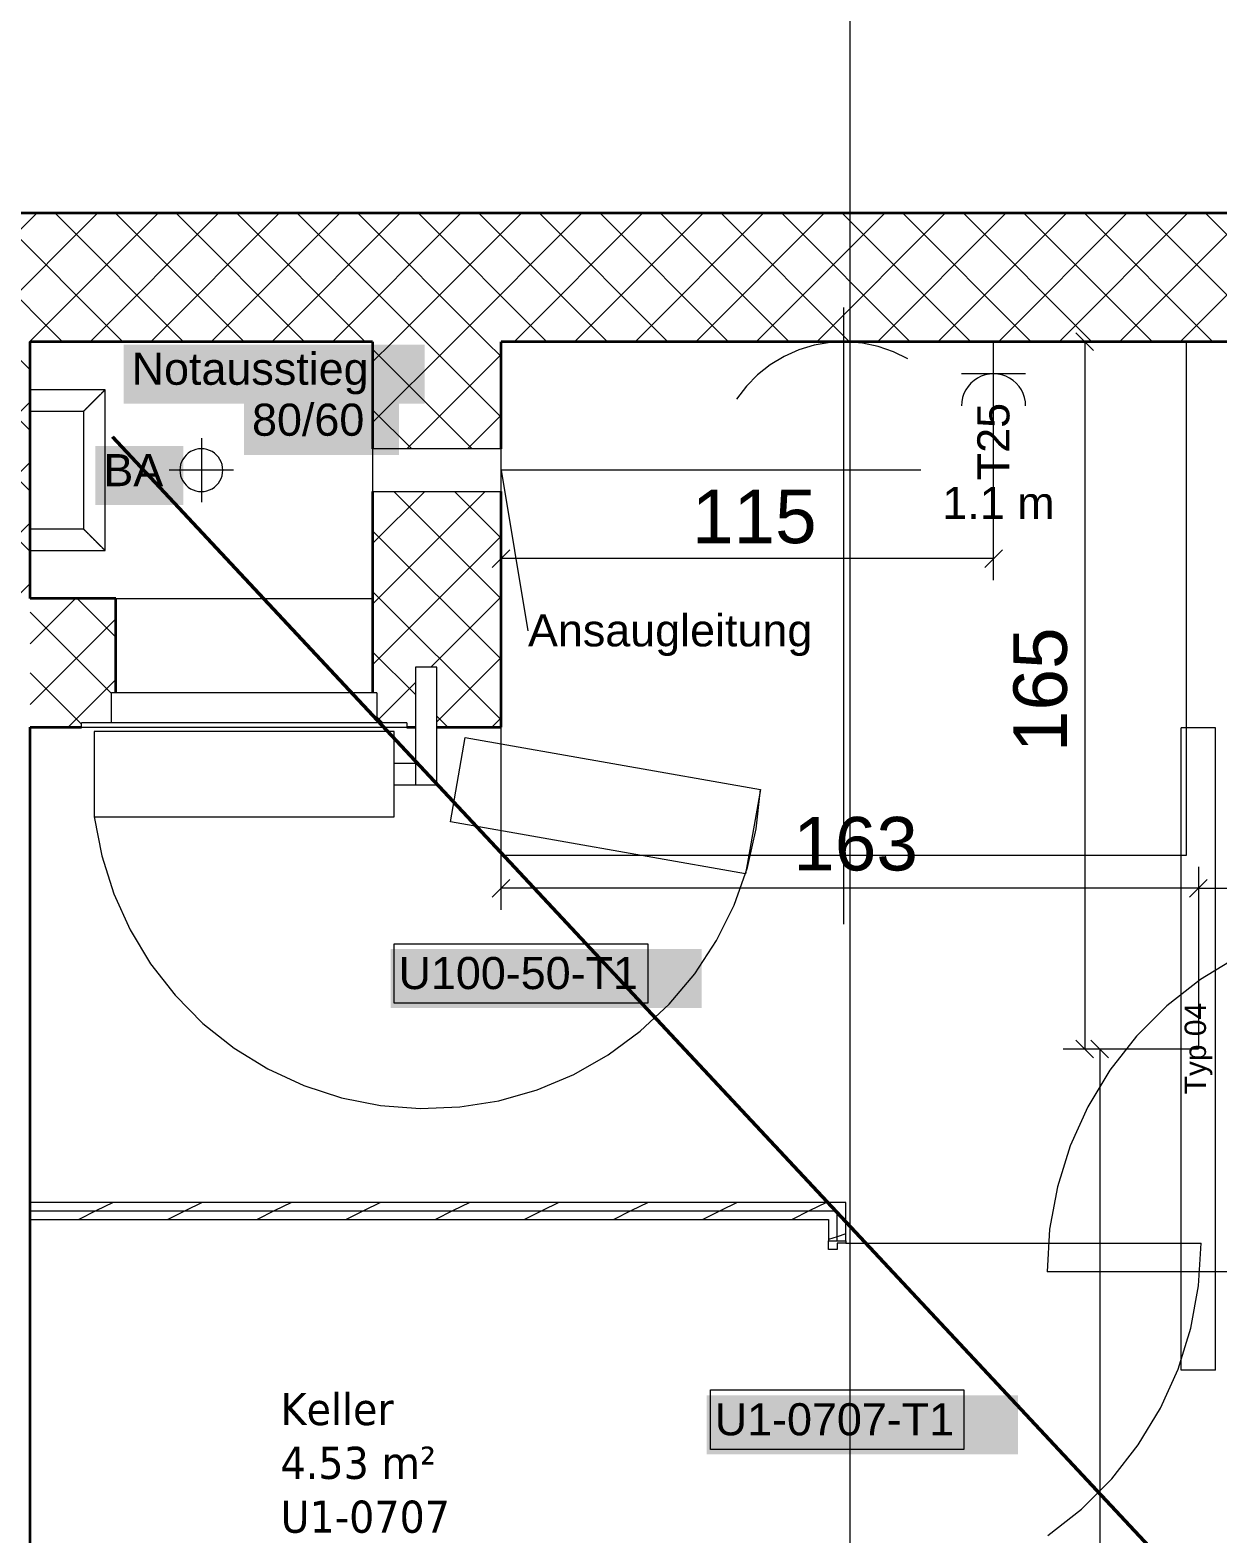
# Model space of a CAD drawing. Extents: x -1132 to 613, y -179 to 712.
# Drawn here: x -965.5 to -910, y 473.8 to 544 of the extents above; entities that cross this region are included whole.
import ezdxf
from ezdxf.lldxf.tags import DXFTag

# ---------------------------------------------------------------- set-up
doc = ezdxf.new("R2010")
doc.units = 0
doc.layers.get('0').update_dxf_attribs({"lineweight": 13})
for name, color, linetype, lineweight in [('A-____-NOTE-TEXT', 7, 'Continuous', 9), ('A-AREA-____-IDEN', 7, 'Continuous', 5), ('A-DETL-____-THIN', 7, 'Continuous', 9), ('A-DETL-GENF-HDLN', 7, '_Verdeckte Linien_', 9), ('A-DOOR-____-HDLN', 7, '_Verdeckte Linien_', 9), ('A-DOOR-____-IDEN', 7, 'Continuous', 5), ('A-DOOR-____-OTLN', 7, 'Continuous', 9), ('A-DOOR-FRAM-MCUT', 7, 'Continuous', 9), ('A-DOOR-FRAM-OTLN', 7, 'Continuous', 9), ('A-DOOR-OPNG-OTLN', 7, 'Continuous', 9), ('A-WALL-____-MCUT', 7, 'Continuous', 35), ('A-WALL-____-PATT', 7, 'Continuous', 35), ('A-WALL-FNSH-MCUT', 7, 'Continuous', 35), ('I-WALL-____-OTLN', 7, 'Continuous', 9), ('M-HVAC-DUCT-IDEN', 7, 'Continuous', 5), ('M-HVAC-DUCT-OTLN', 7, 'Continuous', 9), ('Q-SPCQ-____-HDLN', 7, '_Verdeckte Linien_', 9), ('S-GRID-____-OTLN', 7, 'Continuous', 5), ('Vertikale Erschließung', 7, 'Continuous', 9)]:
    doc.layers.add(name, color=color, linetype=linetype, lineweight=lineweight)
for name, color, linetype, lineweight, true_color in [('EL01_VVV_Mass', 7, 'Continuous', 13, 0xb2b200), ('EL01_WAN_Kraft', 1, 'Continuous', 13, 0xff0000), ('EL01_WAN_Leuchten', 7, 'Continuous', 13, 0x0080ff), ('EL01_WAN_Leuchtentyp', 7, 'Continuous', 13, 0x0099ff), ('X_Geometrie', 3, 'Continuous', 50, 0x00ff00)]:
    doc.layers.add(name, color=color, linetype=linetype, lineweight=lineweight, true_color=true_color)
doc.styles.get("Standard").update_dxf_attribs({"font": 'arial.ttf'})
tags = doc.linetypes.add('_Rasterlinie_', pattern=[0.375, 0.2, -0.05, 0.075, -0.05]).pattern_tags.tags
tags[10:11] = [DXFTag(74, 4), DXFTag(75, 0), DXFTag(340, '0'), DXFTag(46, 1.0), DXFTag(50, 0.0), DXFTag(44, 0.0), DXFTag(45, 0.0)]
tags[8:9] = [DXFTag(74, 4), DXFTag(75, 0), DXFTag(340, '0'), DXFTag(46, 1.0), DXFTag(50, 0.0), DXFTag(44, 0.0), DXFTag(45, 0.0)]
tags[6:7] = [DXFTag(74, 4), DXFTag(75, 0), DXFTag(340, '0'), DXFTag(46, 1.0), DXFTag(50, 0.0), DXFTag(44, 0.0), DXFTag(45, 0.0)]
tags[4:5] = [DXFTag(74, 4), DXFTag(75, 0), DXFTag(340, '0'), DXFTag(46, 1.0), DXFTag(50, 0.0), DXFTag(44, 0.0), DXFTag(45, 0.0)]
tags = doc.linetypes.add('_Strichpunkt - Fein_', pattern=[0.2, 0.1, -0.05, 0, -0.05]).pattern_tags.tags
tags[10:11] = [DXFTag(74, 4), DXFTag(75, 0), DXFTag(340, '0'), DXFTag(46, 1.0), DXFTag(50, 0.0), DXFTag(44, 0.0), DXFTag(45, 0.0)]
tags[8:9] = [DXFTag(74, 4), DXFTag(75, 0), DXFTag(340, '0'), DXFTag(46, 1.0), DXFTag(50, 0.0), DXFTag(44, 0.0), DXFTag(45, 0.0)]
tags[6:7] = [DXFTag(74, 4), DXFTag(75, 0), DXFTag(340, '0'), DXFTag(46, 1.0), DXFTag(50, 0.0), DXFTag(44, 0.0), DXFTag(45, 0.0)]
tags[4:5] = [DXFTag(74, 4), DXFTag(75, 0), DXFTag(340, '0'), DXFTag(46, 1.0), DXFTag(50, 0.0), DXFTag(44, 0.0), DXFTag(45, 0.0)]
tags = doc.linetypes.add('_Verdeckte Linien_', pattern=[0.15, 0.1, -0.05]).pattern_tags.tags
tags[6:7] = [DXFTag(74, 4), DXFTag(75, 0), DXFTag(340, '0'), DXFTag(46, 1.0), DXFTag(50, 0.0), DXFTag(44, 0.0), DXFTag(45, 0.0)]
tags[4:5] = [DXFTag(74, 4), DXFTag(75, 0), DXFTag(340, '0'), DXFTag(46, 1.0), DXFTag(50, 0.0), DXFTag(44, 0.0), DXFTag(45, 0.0)]

# ---------------------------------------------------------------- blocks, each defined once
blk = doc.blocks.new('Referenz-A0UNPDE96I', base_point=(-1115.886, -117.372))
at = {"layer": 'A-____-NOTE-TEXT', "color": 0, "linetype": 'Continuous', "lineweight": 5, "ltscale": 0.13}
for p, q in [((-957.515, 524.978), (-957.515, 521.978)), ((-958.308, 524.087), (-958.381, 523.978)), ((-958.222, 524.185), (-958.308, 524.087)), ((-958.123, 524.272), (-958.222, 524.185)), ((-958.015, 524.344), (-958.123, 524.272)), ((-957.897, 524.402), (-958.015, 524.344)), ((-957.773, 524.444), (-957.897, 524.402)), ((-957.645, 524.47), (-957.773, 524.444)), ((-957.515, 524.478), (-957.645, 524.47)), ((-957.384, 524.47), (-957.515, 524.478)), ((-957.256, 524.444), (-957.384, 524.47)), ((-957.132, 524.402), (-957.256, 524.444)), ((-957.015, 524.344), (-957.132, 524.402)), ((-956.906, 524.272), (-957.015, 524.344)), ((-956.808, 524.185), (-956.906, 524.272)), ((-956.721, 524.087), (-956.808, 524.185)), ((-956.649, 523.978), (-956.721, 524.087)), ((-956.015, 523.478), (-959.015, 523.478)), ((-958.506, 523.609), (-958.515, 523.478)), ((-958.515, 523.478), (-958.506, 523.348)), ((-958.481, 523.737), (-958.506, 523.609)), ((-958.506, 523.348), (-958.481, 523.219)), ((-958.439, 523.861), (-958.481, 523.737)), ((-958.381, 523.978), (-958.439, 523.861)), ((-956.591, 523.861), (-956.649, 523.978)), ((-956.549, 523.737), (-956.591, 523.861)), ((-956.523, 523.609), (-956.549, 523.737)), ((-956.549, 523.219), (-956.523, 523.348)), ((-956.515, 523.478), (-956.523, 523.609)), ((-956.523, 523.348), (-956.515, 523.478)), ((-958.481, 523.219), (-958.439, 523.096)), ((-958.439, 523.096), (-958.381, 522.978)), ((-958.381, 522.978), (-958.308, 522.869)), ((-958.308, 522.869), (-958.222, 522.771)), ((-958.222, 522.771), (-958.123, 522.685)), ((-958.123, 522.685), (-958.015, 522.612)), ((-958.015, 522.612), (-957.897, 522.554)), ((-957.132, 522.554), (-957.015, 522.612)), ((-957.015, 522.612), (-956.906, 522.685)), ((-956.906, 522.685), (-956.808, 522.771)), ((-956.808, 522.771), (-956.721, 522.869)), ((-956.721, 522.869), (-956.649, 522.978)), ((-956.649, 522.978), (-956.591, 523.096)), ((-956.591, 523.096), (-956.549, 523.219)), ((-957.897, 522.554), (-957.773, 522.512)), ((-957.773, 522.512), (-957.645, 522.487)), ((-957.645, 522.487), (-957.515, 522.478)), ((-957.515, 522.478), (-957.384, 522.487)), ((-957.384, 522.487), (-957.256, 522.512)), ((-957.256, 522.512), (-957.132, 522.554))]:
    blk.add_line(p, q, dxfattribs=at)
at = {"layer": 'A-____-NOTE-TEXT', "color": 7, "linetype": 'Continuous', "lineweight": 5, "ltscale": 0.13, "true_color": 0xffffff}
for points in [[(-961.144, 526.588), (-947.086, 526.588), (-961.144, 529.341)], [(-947.086, 526.588), (-961.144, 529.341), (-947.086, 529.341)], [(-955.522, 524.183), (-948.278, 524.183), (-955.522, 526.96)], [(-948.278, 524.183), (-955.522, 526.96), (-948.278, 526.96)], [(-962.466, 521.85), (-958.349, 521.85), (-962.466, 524.603)], [(-958.349, 521.85), (-962.466, 524.603), (-958.349, 524.603)]]:
    blk.add_solid(points, dxfattribs=at)
at = {"layer": 'A-DETL-____-THIN', "color": 0, "linetype": 'Continuous', "ltscale": 0.13}
for p, q in [((-948.515, 511.278), (-962.515, 511.278)), ((-962.515, 511.278), (-962.515, 507.278)), ((-948.515, 507.278), (-948.515, 511.278)), ((-962.515, 507.278), (-948.515, 507.278))]:
    blk.add_line(p, q, dxfattribs=at)
at = {"layer": 'A-DETL-GENF-HDLN', "color": 0, "linetype": '_Verdeckte Linien_', "ltscale": 0.13}
for p, q in [((-927.515, 531.078), (-927.515, 502.278)), ((-943.515, 505.478), (-943.515, 529.478)), ((-943.515, 529.478), (-932.515, 529.478)), ((-929.609, 529.101), (-930.297, 528.794)), ((-928.887, 529.319), (-929.609, 529.101)), ((-928.144, 529.445), (-928.887, 529.319)), ((-927.39, 529.477), (-928.144, 529.445)), ((-926.639, 529.414), (-927.39, 529.477)), ((-925.902, 529.257), (-926.639, 529.414)), ((-925.19, 529.01), (-925.902, 529.257)), ((-924.515, 528.674), (-925.19, 529.01)), ((-924.515, 529.478), (-911.515, 529.478)), ((-911.515, 529.478), (-911.515, 505.478)), ((-930.942, 528.403), (-931.532, 527.935)), ((-930.297, 528.794), (-930.942, 528.403)), ((-931.532, 527.935), (-932.059, 527.396)), ((-932.059, 527.396), (-932.515, 526.795)), ((-923.915, 523.478), (-943.515, 523.478)), ((-945.885, 507.048), (-945.19, 510.987)), ((-945.19, 510.987), (-931.403, 508.556)), ((-931.403, 508.556), (-932.097, 504.617)), ((-932.097, 504.617), (-945.885, 507.048)), ((-911.515, 505.478), (-943.515, 505.478))]:
    blk.add_line(p, q, dxfattribs=at)
at = {"layer": 'A-DOOR-____-HDLN', "color": 0, "linetype": '_Verdeckte Linien_', "ltscale": 0.13}
for p, q in [((-931.596, 506.72), (-931.401, 508.564)), ((-962.515, 507.278), (-962.168, 505.457)), ((-932.008, 504.913), (-931.596, 506.72)), ((-962.168, 505.457), (-961.609, 503.69)), ((-932.631, 503.166), (-932.008, 504.913)), ((-961.609, 503.69), (-960.844, 502.001)), ((-933.456, 501.506), (-932.631, 503.166)), ((-960.844, 502.001), (-959.885, 500.415)), ((-934.472, 499.956), (-933.456, 501.506)), ((-959.885, 500.415), (-958.744, 498.953)), ((-935.665, 498.536), (-934.472, 499.956)), ((-958.744, 498.953), (-957.439, 497.637)), ((-937.017, 497.268), (-935.665, 498.536)), ((-957.439, 497.637), (-955.987, 496.485)), ((-938.51, 496.169), (-937.017, 497.268)), ((-955.987, 496.485), (-954.408, 495.512)), ((-940.122, 495.254), (-938.51, 496.169)), ((-954.408, 495.512), (-952.726, 494.734)), ((-941.832, 494.537), (-940.122, 495.254)), ((-952.726, 494.734), (-950.963, 494.16)), ((-943.614, 494.027), (-941.832, 494.537)), ((-950.963, 494.16), (-949.145, 493.799)), ((-945.444, 493.732), (-943.614, 494.027)), ((-949.145, 493.799), (-947.296, 493.655)), ((-947.296, 493.655), (-945.444, 493.732))]:
    blk.add_line(p, q, dxfattribs=at)
at = {"layer": 'A-DOOR-____-IDEN', "color": 0, "linetype": 'Continuous', "ltscale": 0.13}
for p, q in [((-948.504, 501.357), (-936.664, 501.357)), ((-948.504, 498.577), (-948.504, 501.357)), ((-936.664, 501.357), (-936.664, 498.577)), ((-936.664, 498.577), (-948.504, 498.577)), ((-933.736, 480.515), (-921.896, 480.515)), ((-933.736, 477.735), (-933.736, 480.515)), ((-921.896, 480.515), (-921.896, 477.735)), ((-921.896, 477.735), (-933.736, 477.735))]:
    blk.add_line(p, q, dxfattribs=at)
at = {"layer": 'A-DOOR-____-IDEN', "color": 7, "linetype": 'Continuous', "ltscale": 0.13, "true_color": 0xffffff}
for points in [[(-948.679, 498.355), (-934.14, 498.355), (-948.679, 501.114)], [(-934.14, 498.355), (-948.679, 501.114), (-934.14, 501.114)], [(-933.911, 477.512), (-919.372, 477.512), (-933.911, 480.271)], [(-919.372, 477.512), (-933.911, 480.271), (-919.372, 480.271)]]:
    blk.add_solid(points, dxfattribs=at)
at = {"layer": 'A-DOOR-____-OTLN', "color": 0, "linetype": 'Continuous', "ltscale": 0.13}
for p, q in [((-946.518, 514.278), (-947.518, 514.278)), ((-947.518, 514.278), (-947.518, 508.778)), ((-946.518, 508.778), (-946.518, 514.278)), ((-947.518, 509.778), (-948.515, 509.778)), ((-948.515, 508.778), (-947.518, 508.778)), ((-947.518, 508.778), (-946.518, 508.778))]:
    blk.add_line(p, q, dxfattribs=at)
at = {"layer": 'A-DOOR-FRAM-MCUT', "color": 0, "linetype": 'Continuous', "ltscale": 0.13}
for p, q in [((-928.215, 487.478), (-927.415, 487.478)), ((-928.215, 487.078), (-928.215, 487.478)), ((-927.815, 487.078), (-928.215, 487.078)), ((-927.815, 487.378), (-927.815, 487.078)), ((-927.415, 487.378), (-927.815, 487.378)), ((-927.415, 487.478), (-927.415, 487.378))]:
    blk.add_line(p, q, dxfattribs=at)
at = {"layer": 'A-DOOR-FRAM-OTLN', "color": 0, "linetype": 'Continuous', "ltscale": 0.13}
for p, q in [((-961.715, 511.678), (-961.715, 513.078)), ((-949.315, 513.078), (-961.715, 513.078)), ((-949.315, 513.078), (-949.315, 511.678)), ((-963.115, 511.478), (-963.115, 511.678)), ((-947.915, 511.678), (-963.115, 511.678)), ((-963.115, 511.478), (-947.915, 511.478)), ((-947.915, 511.678), (-947.915, 511.478))]:
    blk.add_line(p, q, dxfattribs=at)
at = {"layer": 'A-DOOR-OPNG-OTLN', "color": 0, "linetype": 'Continuous', "ltscale": 0.13}
for p, q in [((-909.129, 500.727), (-910.845, 499.69)), ((-910.845, 499.69), (-912.422, 498.454)), ((-912.422, 498.454), (-913.84, 497.036)), ((-913.84, 497.036), (-915.076, 495.458)), ((-915.076, 495.458), (-916.113, 493.743)), ((-916.113, 493.743), (-916.936, 491.915)), ((-916.936, 491.915), (-917.532, 490.001)), ((-917.532, 490.001), (-917.894, 488.029)), ((-917.894, 488.029), (-918.015, 486.028)), ((-927.415, 487.378), (-910.815, 487.378)), ((-910.936, 485.377), (-910.815, 487.378)), ((-901.415, 486.028), (-918.015, 486.028)), ((-911.297, 483.406), (-910.936, 485.377)), ((-911.893, 481.492), (-911.297, 483.406)), ((-912.716, 479.664), (-911.893, 481.492)), ((-913.753, 477.948), (-912.716, 479.664)), ((-914.989, 476.37), (-913.753, 477.948)), ((-916.407, 474.953), (-914.989, 476.37)), ((-917.985, 473.717), (-916.407, 474.953))]:
    blk.add_line(p, q, dxfattribs=at)
at = {"layer": 'A-WALL-____-MCUT', "color": 0, "linetype": 'Continuous', "ltscale": 0.35}
for p, q in [((-846.415, 535.478), (-1107.612, 535.478)), ((-965.515, 517.478), (-965.515, 529.478)), ((-949.515, 529.478), (-965.515, 529.478)), ((-949.515, 529.478), (-949.515, 524.478)), ((-856.415, 529.478), (-943.515, 529.478)), ((-943.515, 524.478), (-943.515, 529.478)), ((-949.515, 522.478), (-949.515, 513.078)), ((-943.515, 511.478), (-943.515, 522.478)), ((-961.515, 517.478), (-965.515, 517.478)), ((-961.515, 513.078), (-961.515, 517.478)), ((-965.515, 436.078), (-965.515, 511.478)), ((-965.515, 511.478), (-963.115, 511.478)), ((-947.915, 511.478), (-947.518, 511.478)), ((-946.518, 511.478), (-943.515, 511.478))]:
    blk.add_line(p, q, dxfattribs=at)
at = {"layer": 'A-WALL-____-MCUT', "color": 0, "linetype": 'Continuous', "lineweight": 9, "ltscale": 0.13}
for p in [(-965.515, 488.878), (-927.815, 487.478)]:
    blk.add_line(p, (-927.815, 488.878), dxfattribs=at)
at = {"layer": 'A-WALL-____-PATT', "color": 0, "linetype": 'Continuous', "lineweight": 9, "ltscale": 0.13}
for p, q in [((-971.195, 529.478), (-965.195, 535.478)), ((-964.004, 529.478), (-970.004, 535.478)), ((-968.367, 529.478), (-962.367, 535.478)), ((-961.176, 529.478), (-967.176, 535.478)), ((-965.538, 529.478), (-959.538, 535.478)), ((-958.347, 529.478), (-964.347, 535.478)), ((-962.71, 529.478), (-956.71, 535.478)), ((-955.519, 529.478), (-961.519, 535.478)), ((-959.881, 529.478), (-953.881, 535.478)), ((-952.691, 529.478), (-958.691, 535.478)), ((-957.053, 529.478), (-951.053, 535.478)), ((-949.862, 529.478), (-955.862, 535.478)), ((-954.225, 529.478), (-948.225, 535.478)), ((-947.034, 529.478), (-953.034, 535.478)), ((-951.396, 529.478), (-945.396, 535.478)), ((-944.205, 529.478), (-950.205, 535.478)), ((-948.568, 529.478), (-942.568, 535.478)), ((-941.377, 529.478), (-947.377, 535.478)), ((-945.739, 529.478), (-939.739, 535.478)), ((-938.548, 529.478), (-944.548, 535.478)), ((-942.911, 529.478), (-936.911, 535.478)), ((-935.72, 529.478), (-941.72, 535.478)), ((-940.082, 529.478), (-934.082, 535.478)), ((-932.892, 529.478), (-938.892, 535.478)), ((-937.254, 529.478), (-931.254, 535.478)), ((-930.063, 529.478), (-936.063, 535.478)), ((-934.426, 529.478), (-928.426, 535.478)), ((-927.235, 529.478), (-933.235, 535.478)), ((-931.597, 529.478), (-925.597, 535.478)), ((-924.406, 529.478), (-930.406, 535.478)), ((-928.769, 529.478), (-922.769, 535.478)), ((-921.578, 529.478), (-927.578, 535.478)), ((-925.94, 529.478), (-919.94, 535.478)), ((-918.749, 529.478), (-924.749, 535.478)), ((-923.112, 529.478), (-917.112, 535.478)), ((-915.921, 529.478), (-921.921, 535.478)), ((-920.283, 529.478), (-914.283, 535.478)), ((-913.093, 529.478), (-919.093, 535.478)), ((-917.455, 529.478), (-911.455, 535.478)), ((-910.264, 529.478), (-916.264, 535.478)), ((-914.627, 529.478), (-908.627, 535.478)), ((-907.436, 529.478), (-913.436, 535.478)), ((-911.798, 529.478), (-905.798, 535.478)), ((-904.607, 529.478), (-910.607, 535.478)), ((-965.515, 525.332), (-969.661, 529.478)), ((-965.515, 528.16), (-966.833, 529.478)), ((-949.515, 528.531), (-948.568, 529.478)), ((-949.515, 525.703), (-945.739, 529.478)), ((-944.862, 524.478), (-949.515, 529.131)), ((-943.515, 525.959), (-947.034, 529.478)), ((-943.515, 528.788), (-944.205, 529.478)), ((-947.911, 524.478), (-943.515, 528.874)), ((-965.515, 522.503), (-970.515, 527.503)), ((-970.515, 521.673), (-965.515, 526.673)), ((-947.691, 524.478), (-949.515, 526.302)), ((-945.082, 524.478), (-943.515, 526.046)), ((-965.515, 519.675), (-970.515, 524.675)), ((-970.515, 518.845), (-965.515, 523.845)), ((-949.515, 520.046), (-947.082, 522.478)), ((-949.515, 517.218), (-944.254, 522.478)), ((-943.515, 517.474), (-948.519, 522.478)), ((-943.515, 520.302), (-945.691, 522.478)), ((-970.515, 516.017), (-965.515, 521.017)), ((-943.515, 514.645), (-949.515, 520.645)), ((-949.515, 514.389), (-943.515, 520.389)), ((-970.515, 513.188), (-965.515, 518.188)), ((-943.515, 511.817), (-949.515, 517.817)), ((-965.515, 515.36), (-963.396, 517.478)), ((-961.515, 515.675), (-963.318, 517.478)), ((-946.797, 514.278), (-943.515, 517.561)), ((-961.715, 513.046), (-965.515, 516.846)), ((-965.515, 512.531), (-961.515, 516.531)), ((-947.518, 512.992), (-949.515, 514.989)), ((-946.518, 511.729), (-943.515, 514.732)), ((-963.115, 511.618), (-965.515, 514.018)), ((-963.739, 511.478), (-961.515, 513.703)), ((-949.315, 511.761), (-947.518, 513.557)), ((-949.033, 511.678), (-949.315, 511.96)), ((-946.004, 511.478), (-946.518, 511.992)), ((-943.94, 511.478), (-943.515, 511.904)), ((-961.64, 489.278), (-962.44, 488.878)), ((-957.475, 489.278), (-958.275, 488.878)), ((-953.31, 489.278), (-954.11, 488.878)), ((-949.145, 489.278), (-949.945, 488.878)), ((-944.98, 489.278), (-945.78, 488.878)), ((-940.815, 489.278), (-941.615, 488.878)), ((-936.65, 489.278), (-937.45, 488.878)), ((-932.486, 489.278), (-933.286, 488.878)), ((-928.321, 489.278), (-929.121, 488.878)), ((-962.44, 488.878), (-963.24, 488.478)), ((-958.275, 488.878), (-959.075, 488.478)), ((-954.11, 488.878), (-954.91, 488.478)), ((-949.945, 488.878), (-950.745, 488.478)), ((-945.78, 488.878), (-946.58, 488.478)), ((-941.615, 488.878), (-942.415, 488.478)), ((-937.45, 488.878), (-938.25, 488.478)), ((-933.286, 488.878), (-934.086, 488.478)), ((-929.121, 488.878), (-929.921, 488.478)), ((-927.815, 487.672), (-928.215, 487.538)), ((-927.415, 487.805), (-927.815, 487.672))]:
    blk.add_line(p, q, dxfattribs=at)
at = {"layer": 'A-WALL-FNSH-MCUT', "color": 0, "linetype": 'Continuous', "lineweight": 9, "ltscale": 0.13}
for p, q in [((-927.415, 489.278), (-965.515, 489.278)), ((-927.415, 487.478), (-927.415, 489.278)), ((-965.515, 488.478), (-928.215, 488.478)), ((-928.215, 488.478), (-928.215, 487.478)), ((-928.215, 487.478), (-927.415, 487.478))]:
    blk.add_line(p, q, dxfattribs=at)
at = {"layer": 'I-WALL-____-OTLN', "color": 0, "linetype": 'Continuous', "ltscale": 0.13}
blk.add_line((-961.515, 517.478), (-949.515, 517.478), dxfattribs=at)
at = {"layer": 'M-HVAC-DUCT-IDEN', "color": 0, "linetype": 'Continuous', "ltscale": 0.13}
blk.add_line((-943.515, 523.478), (-942.258, 515.975), dxfattribs=at)
at = {"layer": 'M-HVAC-DUCT-OTLN', "color": 0, "linetype": '_Strichpunkt - Fein_', "ltscale": 0.13}
for p, q in [((-943.515, 524.478), (-949.515, 524.478)), ((-949.515, 524.478), (-949.515, 522.478)), ((-943.515, 522.478), (-943.515, 524.478)), ((-949.515, 522.478), (-943.515, 522.478))]:
    blk.add_line(p, q, dxfattribs=at)
at = {"layer": 'Q-SPCQ-____-HDLN', "color": 0, "linetype": '_Verdeckte Linien_', "ltscale": 0.13}
blk.add_line((-927.515, 529.478), (-927.515, 505.478), dxfattribs=at)
at = {"layer": 'S-GRID-____-OTLN', "color": 0, "linetype": '_Rasterlinie_', "ltscale": 0.13}
blk.add_line((-927.215, -113.603), (-927.215, 631.478), dxfattribs=at)
at = {"layer": 'Vertikale Erschließung', "color": 0, "linetype": 'Continuous', "ltscale": 0.13}
for p, q in [((-962.015, 527.228), (-965.515, 527.228)), ((-962.422, 526.82), (-962.417, 526.826)), ((-962.417, 526.826), (-962.412, 526.831)), ((-962.412, 526.831), (-962.406, 526.836)), ((-962.406, 526.836), (-962.401, 526.842)), ((-962.401, 526.842), (-962.396, 526.847)), ((-962.396, 526.847), (-962.39, 526.852)), ((-962.39, 526.852), (-962.385, 526.858)), ((-962.385, 526.858), (-962.38, 526.863)), ((-962.38, 526.863), (-962.375, 526.868)), ((-962.375, 526.868), (-962.37, 526.873)), ((-962.37, 526.873), (-962.364, 526.879)), ((-962.364, 526.879), (-962.359, 526.884)), ((-962.359, 526.884), (-962.354, 526.889)), ((-962.354, 526.889), (-962.349, 526.894)), ((-962.349, 526.894), (-962.344, 526.899)), ((-962.344, 526.899), (-962.339, 526.904)), ((-962.339, 526.904), (-962.334, 526.909)), ((-962.334, 526.909), (-962.328, 526.915)), ((-962.328, 526.915), (-962.323, 526.92)), ((-962.323, 526.92), (-962.318, 526.925)), ((-962.318, 526.925), (-962.313, 526.93)), ((-962.313, 526.93), (-962.308, 526.935)), ((-962.308, 526.935), (-962.303, 526.94)), ((-962.303, 526.94), (-962.298, 526.944)), ((-962.298, 526.944), (-962.293, 526.949)), ((-962.293, 526.949), (-962.289, 526.954)), ((-962.289, 526.954), (-962.284, 526.959)), ((-962.284, 526.959), (-962.279, 526.964)), ((-962.279, 526.964), (-962.274, 526.969)), ((-962.274, 526.969), (-962.269, 526.974)), ((-962.269, 526.974), (-962.265, 526.978)), ((-962.265, 526.978), (-962.26, 526.983)), ((-962.26, 526.983), (-962.255, 526.988)), ((-962.255, 526.988), (-962.251, 526.992)), ((-962.251, 526.992), (-962.246, 526.997)), ((-962.246, 526.997), (-962.242, 527.001)), ((-962.242, 527.001), (-962.237, 527.006)), ((-962.237, 527.006), (-962.232, 527.011)), ((-962.232, 527.011), (-962.228, 527.015)), ((-962.228, 527.015), (-962.224, 527.019)), ((-962.224, 527.019), (-962.219, 527.024)), ((-962.219, 527.024), (-962.215, 527.028)), ((-962.215, 527.028), (-962.21, 527.033)), ((-962.21, 527.033), (-962.202, 527.041)), ((-962.202, 527.041), (-962.193, 527.05)), ((-962.193, 527.05), (-962.185, 527.058)), ((-962.185, 527.058), (-962.177, 527.066)), ((-962.177, 527.066), (-962.169, 527.074)), ((-962.169, 527.074), (-962.161, 527.082)), ((-962.161, 527.082), (-962.157, 527.086)), ((-962.157, 527.086), (-962.154, 527.089)), ((-962.154, 527.089), (-962.15, 527.093)), ((-962.15, 527.093), (-962.146, 527.097)), ((-962.146, 527.097), (-962.142, 527.101)), ((-962.142, 527.101), (-962.139, 527.104)), ((-962.139, 527.104), (-962.135, 527.108)), ((-962.135, 527.108), (-962.132, 527.111)), ((-962.132, 527.111), (-962.128, 527.115)), ((-962.128, 527.115), (-962.125, 527.118)), ((-962.125, 527.118), (-962.121, 527.122)), ((-962.121, 527.122), (-962.118, 527.125)), ((-962.118, 527.125), (-962.111, 527.131)), ((-962.111, 527.131), (-962.105, 527.138)), ((-962.105, 527.138), (-962.099, 527.144)), ((-962.099, 527.144), (-962.093, 527.15)), ((-962.093, 527.15), (-962.087, 527.156)), ((-962.087, 527.156), (-962.082, 527.161)), ((-962.082, 527.161), (-962.076, 527.167)), ((-962.076, 527.167), (-962.071, 527.172)), ((-962.071, 527.172), (-962.066, 527.177)), ((-962.066, 527.177), (-962.062, 527.181)), ((-962.062, 527.181), (-962.057, 527.186)), ((-962.057, 527.186), (-962.053, 527.19)), ((-962.053, 527.19), (-962.049, 527.194)), ((-962.049, 527.194), (-962.045, 527.198)), ((-962.045, 527.198), (-962.041, 527.202)), ((-962.041, 527.202), (-962.038, 527.205)), ((-962.038, 527.205), (-962.035, 527.208)), ((-962.035, 527.208), (-962.032, 527.211)), ((-962.032, 527.211), (-962.027, 527.216)), ((-962.027, 527.216), (-962.022, 527.221)), ((-962.022, 527.221), (-962.019, 527.224)), ((-962.019, 527.224), (-962.017, 527.226)), ((-962.017, 527.226), (-962.015, 527.228)), ((-962.015, 519.728), (-962.015, 527.228)), ((-962.015, 527.228), (-962.015, 527.228)), ((-965.515, 526.228), (-963.015, 526.228)), ((-963.015, 526.228), (-963.014, 526.229)), ((-963.015, 526.228), (-963.015, 520.728)), ((-963.014, 526.229), (-963.013, 526.23)), ((-963.013, 526.23), (-963.01, 526.233)), ((-963.01, 526.233), (-963.007, 526.236)), ((-963.007, 526.236), (-963.003, 526.24)), ((-963.003, 526.24), (-962.998, 526.245)), ((-962.998, 526.245), (-962.995, 526.248)), ((-962.995, 526.248), (-962.991, 526.251)), ((-962.991, 526.251), (-962.988, 526.255)), ((-962.988, 526.255), (-962.984, 526.258)), ((-962.984, 526.258), (-962.981, 526.262)), ((-962.981, 526.262), (-962.977, 526.266)), ((-962.977, 526.266), (-962.972, 526.271)), ((-962.972, 526.271), (-962.968, 526.275)), ((-962.968, 526.275), (-962.963, 526.28)), ((-962.963, 526.28), (-962.958, 526.285)), ((-962.958, 526.285), (-962.953, 526.29)), ((-962.953, 526.29), (-962.948, 526.295)), ((-962.948, 526.295), (-962.942, 526.301)), ((-962.942, 526.301), (-962.936, 526.307)), ((-962.936, 526.307), (-962.93, 526.313)), ((-962.93, 526.313), (-962.924, 526.319)), ((-962.924, 526.319), (-962.918, 526.325)), ((-962.918, 526.325), (-962.911, 526.332)), ((-962.911, 526.332), (-962.908, 526.335)), ((-962.908, 526.335), (-962.905, 526.338)), ((-962.905, 526.338), (-962.901, 526.342)), ((-962.901, 526.342), (-962.898, 526.345)), ((-962.898, 526.345), (-962.894, 526.349)), ((-962.894, 526.349), (-962.89, 526.352)), ((-962.89, 526.352), (-962.887, 526.356)), ((-962.887, 526.356), (-962.883, 526.36)), ((-962.883, 526.36), (-962.88, 526.363)), ((-962.88, 526.363), (-962.876, 526.367)), ((-962.876, 526.367), (-962.872, 526.371)), ((-962.872, 526.371), (-962.868, 526.375)), ((-962.868, 526.375), (-962.86, 526.383)), ((-962.86, 526.383), (-962.852, 526.39)), ((-962.852, 526.39), (-962.844, 526.399)), ((-962.844, 526.399), (-962.836, 526.407)), ((-962.836, 526.407), (-962.828, 526.415)), ((-962.828, 526.415), (-962.819, 526.424)), ((-962.819, 526.424), (-962.81, 526.433)), ((-962.81, 526.433), (-962.801, 526.441)), ((-962.801, 526.441), (-962.792, 526.45)), ((-962.792, 526.45), (-962.783, 526.46)), ((-962.783, 526.46), (-962.774, 526.469)), ((-962.774, 526.469), (-962.765, 526.478)), ((-962.765, 526.478), (-962.76, 526.483)), ((-962.76, 526.483), (-962.755, 526.488)), ((-962.755, 526.488), (-962.75, 526.493)), ((-962.75, 526.493), (-962.746, 526.497)), ((-962.746, 526.497), (-962.741, 526.502)), ((-962.741, 526.502), (-962.736, 526.507)), ((-962.736, 526.507), (-962.731, 526.512)), ((-962.731, 526.512), (-962.726, 526.517)), ((-962.726, 526.517), (-962.721, 526.522)), ((-962.721, 526.522), (-962.716, 526.527)), ((-962.716, 526.527), (-962.711, 526.532)), ((-962.711, 526.532), (-962.706, 526.537)), ((-962.706, 526.537), (-962.701, 526.542)), ((-962.701, 526.542), (-962.696, 526.547)), ((-962.696, 526.547), (-962.691, 526.552)), ((-962.691, 526.552), (-962.686, 526.557)), ((-962.686, 526.557), (-962.68, 526.562)), ((-962.68, 526.562), (-962.675, 526.568)), ((-962.675, 526.568), (-962.67, 526.573)), ((-962.67, 526.573), (-962.665, 526.578)), ((-962.665, 526.578), (-962.66, 526.583)), ((-962.66, 526.583), (-962.654, 526.588)), ((-962.654, 526.588), (-962.649, 526.594)), ((-962.649, 526.594), (-962.644, 526.599)), ((-962.644, 526.599), (-962.639, 526.604)), ((-962.639, 526.604), (-962.634, 526.609)), ((-962.634, 526.609), (-962.628, 526.615)), ((-962.628, 526.615), (-962.623, 526.62)), ((-962.623, 526.62), (-962.618, 526.625)), ((-962.618, 526.625), (-962.612, 526.631)), ((-962.612, 526.631), (-962.607, 526.636)), ((-962.607, 526.636), (-962.602, 526.641)), ((-962.602, 526.641), (-962.596, 526.647)), ((-962.596, 526.647), (-962.591, 526.652)), ((-962.591, 526.652), (-962.585, 526.658)), ((-962.585, 526.658), (-962.58, 526.663)), ((-962.58, 526.663), (-962.574, 526.668)), ((-962.574, 526.668), (-962.569, 526.674)), ((-962.569, 526.674), (-962.564, 526.679)), ((-962.564, 526.679), (-962.558, 526.685)), ((-962.558, 526.685), (-962.553, 526.69)), ((-962.553, 526.69), (-962.547, 526.696)), ((-962.547, 526.696), (-962.542, 526.701)), ((-962.542, 526.701), (-962.536, 526.706)), ((-962.536, 526.706), (-962.531, 526.712)), ((-962.531, 526.712), (-962.525, 526.717)), ((-962.525, 526.717), (-962.52, 526.723)), ((-962.52, 526.723), (-962.515, 526.728)), ((-962.515, 526.728), (-962.509, 526.734)), ((-962.509, 526.734), (-962.504, 526.739)), ((-962.504, 526.739), (-962.498, 526.745)), ((-962.498, 526.745), (-962.493, 526.75)), ((-962.493, 526.75), (-962.488, 526.756)), ((-962.488, 526.756), (-962.482, 526.761)), ((-962.482, 526.761), (-962.477, 526.766)), ((-962.477, 526.766), (-962.471, 526.772)), ((-962.471, 526.772), (-962.466, 526.777)), ((-962.466, 526.777), (-962.46, 526.783)), ((-962.46, 526.783), (-962.455, 526.788)), ((-962.455, 526.788), (-962.449, 526.794)), ((-962.449, 526.794), (-962.444, 526.799)), ((-962.444, 526.799), (-962.439, 526.804)), ((-962.439, 526.804), (-962.433, 526.81)), ((-962.433, 526.81), (-962.428, 526.815)), ((-962.428, 526.815), (-962.422, 526.82)), ((-963.015, 520.728), (-965.515, 520.728)), ((-963.015, 520.728), (-963.014, 520.728)), ((-963.014, 520.728), (-963.013, 520.726)), ((-963.013, 520.726), (-963.01, 520.724)), ((-963.01, 520.724), (-963.007, 520.721)), ((-963.007, 520.721), (-963.003, 520.716)), ((-963.003, 520.716), (-962.998, 520.711)), ((-962.998, 520.711), (-962.995, 520.708)), ((-962.995, 520.708), (-962.992, 520.705)), ((-962.992, 520.705), (-962.988, 520.702)), ((-962.988, 520.702), (-962.984, 520.698)), ((-962.984, 520.698), (-962.981, 520.694)), ((-962.981, 520.694), (-962.977, 520.69)), ((-962.977, 520.69), (-962.972, 520.686)), ((-962.972, 520.686), (-962.968, 520.681)), ((-962.968, 520.681), (-962.963, 520.677)), ((-962.963, 520.677), (-962.958, 520.672)), ((-962.958, 520.672), (-962.953, 520.667)), ((-962.953, 520.667), (-962.948, 520.661)), ((-962.948, 520.661), (-962.942, 520.656)), ((-962.942, 520.656), (-962.936, 520.65)), ((-962.936, 520.65), (-962.93, 520.644)), ((-962.93, 520.644), (-962.924, 520.638)), ((-962.924, 520.638), (-962.918, 520.631)), ((-962.918, 520.631), (-962.911, 520.625)), ((-962.911, 520.625), (-962.908, 520.622)), ((-962.908, 520.622), (-962.905, 520.618)), ((-962.905, 520.618), (-962.901, 520.615)), ((-962.901, 520.615), (-962.898, 520.611)), ((-962.898, 520.611), (-962.894, 520.608)), ((-962.894, 520.608), (-962.891, 520.604)), ((-962.891, 520.604), (-962.887, 520.6)), ((-962.887, 520.6), (-962.883, 520.597)), ((-962.883, 520.597), (-962.88, 520.593)), ((-962.88, 520.593), (-962.876, 520.589)), ((-962.876, 520.589), (-962.872, 520.586)), ((-962.872, 520.586), (-962.868, 520.582)), ((-962.868, 520.582), (-962.86, 520.574)), ((-962.86, 520.574), (-962.852, 520.566)), ((-962.852, 520.566), (-962.844, 520.558)), ((-962.844, 520.558), (-962.836, 520.55)), ((-962.836, 520.55), (-962.828, 520.541)), ((-962.828, 520.541), (-962.819, 520.533)), ((-962.819, 520.533), (-962.81, 520.524)), ((-962.81, 520.524), (-962.801, 520.515)), ((-962.801, 520.515), (-962.792, 520.506)), ((-962.792, 520.506), (-962.783, 520.497)), ((-962.783, 520.497), (-962.774, 520.488)), ((-962.774, 520.488), (-962.765, 520.478)), ((-962.765, 520.478), (-962.76, 520.474)), ((-962.76, 520.474), (-962.755, 520.469)), ((-962.755, 520.469), (-962.75, 520.464)), ((-962.75, 520.464), (-962.746, 520.459)), ((-962.746, 520.459), (-962.741, 520.454)), ((-962.741, 520.454), (-962.736, 520.45)), ((-962.736, 520.45), (-962.731, 520.445)), ((-962.731, 520.445), (-962.726, 520.44)), ((-962.726, 520.44), (-962.721, 520.435)), ((-962.721, 520.435), (-962.716, 520.43)), ((-962.716, 520.43), (-962.711, 520.425)), ((-962.711, 520.425), (-962.706, 520.42)), ((-962.706, 520.42), (-962.701, 520.414)), ((-962.701, 520.414), (-962.696, 520.409)), ((-962.696, 520.409), (-962.691, 520.404)), ((-962.691, 520.404), (-962.686, 520.399)), ((-962.686, 520.399), (-962.681, 520.394)), ((-962.681, 520.394), (-962.675, 520.389)), ((-962.675, 520.389), (-962.67, 520.384)), ((-962.67, 520.384), (-962.665, 520.378)), ((-962.665, 520.378), (-962.66, 520.373)), ((-962.66, 520.373), (-962.655, 520.368)), ((-962.655, 520.368), (-962.649, 520.363)), ((-962.649, 520.363), (-962.644, 520.358)), ((-962.644, 520.358), (-962.639, 520.352)), ((-962.639, 520.352), (-962.633, 520.347)), ((-962.633, 520.347), (-962.628, 520.342)), ((-962.628, 520.342), (-962.623, 520.337)), ((-962.623, 520.337), (-962.618, 520.331)), ((-962.618, 520.331), (-962.612, 520.326)), ((-962.612, 520.326), (-962.607, 520.321)), ((-962.607, 520.321), (-962.601, 520.315)), ((-962.601, 520.315), (-962.596, 520.31)), ((-962.596, 520.31), (-962.591, 520.304)), ((-962.591, 520.304), (-962.585, 520.299)), ((-962.585, 520.299), (-962.58, 520.294)), ((-962.58, 520.294), (-962.575, 520.288)), ((-962.575, 520.288), (-962.569, 520.283)), ((-962.569, 520.283), (-962.564, 520.277)), ((-962.564, 520.277), (-962.558, 520.272)), ((-962.558, 520.272), (-962.553, 520.266)), ((-962.553, 520.266), (-962.547, 520.261)), ((-962.547, 520.261), (-962.542, 520.255)), ((-962.542, 520.255), (-962.536, 520.25)), ((-962.536, 520.25), (-962.531, 520.245)), ((-962.531, 520.245), (-962.526, 520.239)), ((-962.526, 520.239), (-962.52, 520.234)), ((-962.52, 520.234), (-962.515, 520.228)), ((-962.515, 520.228), (-962.509, 520.223)), ((-962.509, 520.223), (-962.504, 520.217)), ((-962.504, 520.217), (-962.498, 520.212)), ((-962.498, 520.212), (-962.493, 520.207)), ((-962.493, 520.207), (-962.487, 520.201)), ((-962.487, 520.201), (-962.482, 520.196)), ((-962.482, 520.196), (-962.477, 520.19)), ((-962.477, 520.19), (-962.471, 520.185)), ((-962.471, 520.185), (-962.466, 520.179)), ((-962.466, 520.179), (-962.46, 520.174)), ((-962.46, 520.174), (-962.455, 520.168)), ((-962.455, 520.168), (-962.449, 520.163)), ((-962.449, 520.163), (-962.444, 520.158)), ((-962.444, 520.158), (-962.439, 520.152)), ((-962.439, 520.152), (-962.433, 520.147)), ((-962.433, 520.147), (-962.428, 520.141)), ((-962.428, 520.141), (-962.422, 520.136)), ((-962.422, 520.136), (-962.417, 520.131)), ((-962.417, 520.131), (-962.412, 520.125)), ((-962.412, 520.125), (-962.406, 520.12)), ((-962.406, 520.12), (-962.401, 520.115)), ((-962.401, 520.115), (-962.396, 520.109)), ((-962.396, 520.109), (-962.391, 520.104)), ((-962.391, 520.104), (-962.385, 520.099)), ((-962.385, 520.099), (-962.38, 520.094)), ((-962.38, 520.094), (-962.375, 520.088)), ((-962.375, 520.088), (-962.37, 520.083)), ((-962.37, 520.083), (-962.364, 520.078)), ((-962.364, 520.078), (-962.359, 520.073)), ((-962.359, 520.073), (-962.354, 520.068)), ((-962.354, 520.068), (-962.349, 520.063)), ((-962.349, 520.063), (-962.344, 520.057)), ((-962.344, 520.057), (-962.339, 520.052)), ((-962.339, 520.052), (-962.333, 520.047)), ((-962.333, 520.047), (-962.328, 520.042)), ((-962.328, 520.042), (-962.323, 520.037)), ((-962.323, 520.037), (-962.318, 520.032)), ((-962.318, 520.032), (-962.313, 520.027)), ((-962.313, 520.027), (-962.308, 520.022)), ((-962.308, 520.022), (-962.303, 520.017)), ((-962.303, 520.017), (-962.298, 520.012)), ((-962.298, 520.012), (-962.294, 520.007)), ((-962.294, 520.007), (-962.289, 520.002)), ((-962.289, 520.002), (-962.284, 519.997)), ((-962.284, 519.997), (-962.279, 519.992)), ((-962.279, 519.992), (-962.274, 519.988)), ((-962.274, 519.988), (-962.269, 519.983)), ((-962.269, 519.983), (-962.265, 519.978)), ((-962.265, 519.978), (-962.26, 519.974)), ((-962.26, 519.974), (-962.255, 519.969)), ((-962.255, 519.969), (-962.251, 519.964)), ((-962.251, 519.964), (-962.246, 519.96)), ((-962.246, 519.96), (-962.241, 519.955)), ((-962.241, 519.955), (-962.237, 519.951)), ((-962.237, 519.951), (-962.232, 519.946)), ((-962.232, 519.946), (-962.228, 519.942)), ((-962.228, 519.942), (-962.223, 519.937)), ((-962.223, 519.937), (-962.219, 519.933)), ((-962.219, 519.933), (-962.215, 519.928)), ((-962.215, 519.928), (-962.21, 519.924)), ((-962.21, 519.924), (-962.202, 519.915)), ((-962.202, 519.915), (-962.193, 519.907)), ((-962.193, 519.907), (-962.185, 519.899)), ((-962.185, 519.899), (-962.177, 519.89)), ((-962.177, 519.89), (-962.169, 519.882)), ((-962.169, 519.882), (-962.161, 519.875)), ((-962.161, 519.875), (-962.157, 519.871)), ((-962.157, 519.871), (-962.153, 519.867)), ((-962.153, 519.867), (-962.15, 519.863)), ((-962.15, 519.863), (-962.146, 519.86)), ((-962.146, 519.86), (-962.142, 519.856)), ((-962.142, 519.856), (-962.139, 519.852)), ((-962.139, 519.852), (-962.135, 519.849)), ((-962.135, 519.849), (-962.132, 519.845)), ((-962.132, 519.845), (-962.128, 519.842)), ((-962.128, 519.842), (-962.125, 519.838)), ((-962.125, 519.838), (-962.121, 519.835)), ((-962.121, 519.835), (-962.118, 519.832)), ((-962.118, 519.832), (-962.111, 519.825)), ((-962.111, 519.825), (-962.105, 519.819)), ((-962.105, 519.819), (-962.099, 519.813)), ((-962.099, 519.813), (-962.093, 519.807)), ((-962.093, 519.807), (-962.087, 519.801)), ((-965.515, 519.728), (-962.015, 519.728)), ((-962.087, 519.801), (-962.082, 519.795)), ((-962.082, 519.795), (-962.076, 519.79)), ((-962.076, 519.79), (-962.071, 519.785)), ((-962.071, 519.785), (-962.066, 519.78)), ((-962.066, 519.78), (-962.061, 519.775)), ((-962.061, 519.775), (-962.057, 519.771)), ((-962.057, 519.771), (-962.053, 519.766)), ((-962.053, 519.766), (-962.049, 519.762)), ((-962.049, 519.762), (-962.045, 519.758)), ((-962.045, 519.758), (-962.041, 519.755)), ((-962.041, 519.755), (-962.038, 519.751)), ((-962.038, 519.751), (-962.035, 519.748)), ((-962.035, 519.748), (-962.032, 519.745)), ((-962.032, 519.745), (-962.027, 519.74)), ((-962.027, 519.74), (-962.022, 519.736)), ((-962.022, 519.736), (-962.019, 519.733)), ((-962.019, 519.733), (-962.017, 519.73)), ((-962.017, 519.73), (-962.015, 519.729)), ((-962.015, 519.729), (-962.015, 519.728))]:
    blk.add_line(p, q, dxfattribs=at)
at = {"layer": 'X_Geometrie', "color": 0, "linetype": 'Continuous', "ltscale": 0.5}
blk.add_line((-961.67, 525.041), (-860.474, 416.736), dxfattribs=at)
at = {"layer": 'A-____-NOTE-TEXT', "color": 0, "linetype": 'Continuous', "lineweight": 5, "ltscale": 0.13, "char_height": 1.5, "attachment_point": 1}
for s, insert in [('{\\fArial;Notausstieg}', (-960.769, 528.966)), ('{\\fArial;80/60}', (-955.147, 526.585)), ('{\\fArial;BA}', (-962.091, 524.228))]:
    blk.add_mtext(s, dxfattribs=dict(at, insert=insert))
at = {"layer": 'A-AREA-____-IDEN', "color": 0, "linetype": 'Continuous', "ltscale": 0.13, "char_height": 1.5, "attachment_point": 1}
for s, insert in [('{\\W0.9;\\fVerdana;Keller}', (-953.815, 480.374)), ('{\\W0.9;\\fVerdana;4.53 m²}', (-953.815, 477.861)), ('{\\W0.9;\\fVerdana;U1-0707}', (-953.815, 475.347))]:
    blk.add_mtext(s, dxfattribs=dict(at, insert=insert))
at = {"layer": 'A-DOOR-____-IDEN', "color": 0, "linetype": 'Continuous', "ltscale": 0.13, "char_height": 1.5, "attachment_point": 1}
for s, insert in [('{\\fArial;U100-50-T1}', (-948.304, 500.739)), ('{\\fArial;U1-0707-T1}', (-933.536, 479.896))]:
    blk.add_mtext(s, dxfattribs=dict(at, insert=insert))
at = {"layer": 'M-HVAC-DUCT-IDEN', "color": 0, "linetype": 'Continuous', "ltscale": 0.13, "insert": (-942.258, 516.747), "char_height": 1.5, "attachment_point": 1}
blk.add_mtext('{\\fArial;Ansaugleitung}', dxfattribs=at)
blk = doc.blocks.new('Maß-A0UNPE3L6I', base_point=(-918.888, 426.652))
at = {"color": 0, "lineweight": -2}
for p, q in [((-915.141, 496.027), (-915.968, 496.855)), ((-916.554, 496.441), (-910.945, 496.441)), ((-915.554, 496.441), (-915.554, 427.066)), ((-915.141, 426.652), (-915.968, 427.48)), ((-916.554, 427.066), (-904.792, 427.066))]:
    blk.add_line(p, q, dxfattribs=at)
at = {"color": 0, "lineweight": -2, "insert": (-918.888, 458.995), "char_height": 2.5, "attachment_point": 1, "rotation": 90}
blk.add_mtext('{\\fArial;347}', dxfattribs=at)
blk = doc.blocks.new('Maß-A0UNPEQF6I', base_point=(-943.926, 518.347))
at = {"color": 0, "lineweight": -2}
for p, q in [((-943.513, 518.347), (-943.513, 529.478)), ((-920.513, 518.347), (-920.513, 528.728)), ((-943.926, 518.933), (-943.099, 519.761)), ((-920.513, 519.347), (-943.513, 519.347)), ((-920.926, 518.933), (-920.099, 519.761))]:
    blk.add_line(p, q, dxfattribs=at)
at = {"color": 0, "lineweight": -2, "insert": (-934.602, 522.567), "char_height": 2.5, "attachment_point": 1}
blk.add_mtext('{\\fArial;115}', dxfattribs=at)
blk = doc.blocks.new('Steckdose T25_ UP-A0UNPF056I', base_point=(-922.013, 523.008))
at = {"color": 0, "lineweight": -2}
for p, q in [((-920.513, 527.978), (-920.513, 529.478)), ((-919.013, 527.978), (-922.013, 527.978)), ((-921.573, 527.539), (-921.703, 527.391)), ((-921.426, 527.668), (-921.573, 527.539)), ((-921.263, 527.777), (-921.426, 527.668)), ((-921.087, 527.864), (-921.263, 527.777)), ((-920.901, 527.927), (-921.087, 527.864)), ((-920.708, 527.965), (-920.901, 527.927)), ((-920.513, 527.978), (-920.708, 527.965)), ((-920.317, 527.965), (-920.513, 527.978)), ((-920.124, 527.927), (-920.317, 527.965)), ((-919.939, 527.864), (-920.124, 527.927)), ((-919.763, 527.777), (-919.939, 527.864)), ((-919.6, 527.668), (-919.763, 527.777)), ((-919.452, 527.539), (-919.6, 527.668)), ((-919.323, 527.391), (-919.452, 527.539)), ((-921.962, 526.866), (-922, 526.674)), ((-921.898, 527.052), (-921.962, 526.866)), ((-921.812, 527.228), (-921.898, 527.052)), ((-921.703, 527.391), (-921.812, 527.228)), ((-919.214, 527.228), (-919.323, 527.391)), ((-919.127, 527.052), (-919.214, 527.228)), ((-919.064, 526.866), (-919.127, 527.052)), ((-919.025, 526.674), (-919.064, 526.866)), ((-922, 526.674), (-922.013, 526.478)), ((-919.013, 526.478), (-919.025, 526.674))]:
    blk.add_line(p, q, dxfattribs=at)
at = {"color": 0, "lineweight": -2, "insert": (-921.272, 523.008), "char_height": 1.5, "attachment_point": 1, "rotation": 90}
blk.add_mtext('{\\fArial;T25}', dxfattribs=at)
blk = doc.blocks.new('Absolute Höhe-A0UNPF076I', base_point=(-922.904, 521.199))
at = {"color": 0, "lineweight": -2, "insert": (-922.904, 522.699), "char_height": 1.5, "attachment_point": 1}
blk.add_mtext('{\\fArial;1.1 m}', dxfattribs=at)
blk = doc.blocks.new('Maß-A0UNPF0L6I', base_point=(-943.513, 496.027))
at = {"color": 0, "lineweight": -2}
for p, q in [((-915.841, 529.065), (-916.668, 529.892)), ((-915.254, 529.478), (-943.513, 529.478)), ((-916.254, 529.478), (-916.254, 496.441)), ((-915.841, 496.027), (-916.668, 496.855)), ((-917.254, 496.441), (-910.945, 496.441))]:
    blk.add_line(p, q, dxfattribs=at)
at = {"color": 0, "lineweight": -2, "insert": (-919.588, 510.308), "char_height": 2.5, "attachment_point": 1, "rotation": 90}
blk.add_mtext('{\\fArial;165}', dxfattribs=at)
blk = doc.blocks.new('Maß-A0UNPF7B6I', base_point=(-943.926, 496.441))
at = {"color": 0, "lineweight": -2}
for p, q in [((-943.513, 502.947), (-943.513, 529.478)), ((-943.926, 503.533), (-943.099, 504.361)), ((-911.358, 503.533), (-910.531, 504.361)), ((-910.945, 504.947), (-910.945, 496.441)), ((-910.945, 503.947), (-943.513, 503.947))]:
    blk.add_line(p, q, dxfattribs=at)
at = {"color": 0, "lineweight": -2, "insert": (-929.87, 507.28), "char_height": 2.5, "attachment_point": 1}
blk.add_mtext('{\\fArial;163}', dxfattribs=at)
blk = doc.blocks.new('Maß-A0UNPFSF6I', base_point=(-911.358, 496.441))
at = {"color": 0, "lineweight": -2}
for p, q in [((-856.413, 502.947), (-856.413, 529.478)), ((-910.531, 504.361), (-911.358, 503.533)), ((-910.945, 504.947), (-910.945, 496.441)), ((-855.999, 504.361), (-856.826, 503.533)), ((-910.945, 503.947), (-856.413, 503.947))]:
    blk.add_line(p, q, dxfattribs=at)
at = {"color": 0, "lineweight": -2, "insert": (-886.463, 507.28), "char_height": 2.5, "attachment_point": 1}
blk.add_mtext('{\\fArial;273}', dxfattribs=at)
blk = doc.blocks.new('LED-Langfeldleuchte 37W-A0UNPFTV6I', base_point=(-911.745, 481.441))
at = {"color": 0, "lineweight": -2}
for p, q in [((-911.745, 481.441), (-911.745, 511.441)), ((-910.145, 511.441), (-911.745, 511.441)), ((-910.145, 481.441), (-910.145, 511.441)), ((-910.145, 481.441), (-911.745, 481.441))]:
    blk.add_line(p, q, dxfattribs=at)
blk = doc.blocks.new('Bemerkung 1-A0UNPFTX6I', base_point=(-911.59, 494.324))
at = {"color": 0, "lineweight": -2, "insert": (-911.59, 494.324), "char_height": 1, "attachment_point": 1, "rotation": 90}
blk.add_mtext('{\\fArial;Typ 04}', dxfattribs=at)

msp = doc.modelspace()

# ---------------------------------------------------------------- block references
at = {"color": 9, "lineweight": 25, "ltscale": 0.25, "true_color": 0xc0c0c0}
msp.add_blockref('Referenz-A0UNPDE96I', (-1115.886, -117.372), dxfattribs=at)
at = {"layer": 'EL01_VVV_Mass', "linetype": 'Continuous', "ltscale": 0.13}
for name, p in [('Maß-A0UNPF0L6I', (-943.513, 496.027)), ('Maß-A0UNPEQF6I', (-943.926, 518.347)), ('Maß-A0UNPF7B6I', (-943.926, 496.441)), ('Maß-A0UNPFSF6I', (-911.358, 496.441)), ('Maß-A0UNPE3L6I', (-918.888, 426.652))]:
    msp.add_blockref(name, p, dxfattribs=at)
at = {"layer": 'EL01_WAN_Kraft', "color": 1, "linetype": 'Continuous', "ltscale": 0.13, "true_color": 0xff0000}
msp.add_blockref('Steckdose T25_ UP-A0UNPF056I', (-922.013, 523.008), dxfattribs=at)
at = {"layer": 'EL01_WAN_Kraft', "ltscale": 0.13}
msp.add_blockref('Absolute Höhe-A0UNPF076I', (-922.904, 521.199), dxfattribs=at)
at = {"layer": 'EL01_WAN_Leuchten', "ltscale": 0.13}
msp.add_blockref('LED-Langfeldleuchte 37W-A0UNPFTV6I', (-911.745, 481.441), dxfattribs=at)
at = {"layer": 'EL01_WAN_Leuchtentyp', "ltscale": 0.13}
msp.add_blockref('Bemerkung 1-A0UNPFTX6I', (-911.59, 494.324), dxfattribs=at)

doc.saveas('drawing.dxf')
